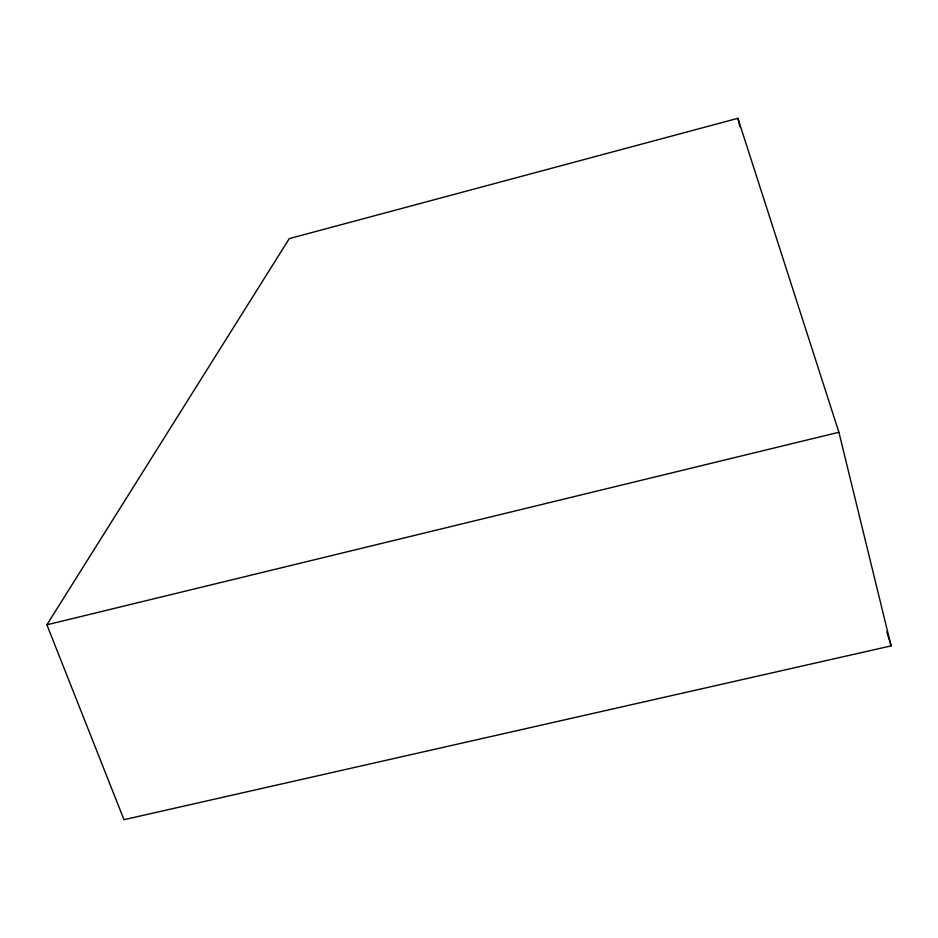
<?xml version="1.0" encoding="UTF-8"?>
<svg xmlns="http://www.w3.org/2000/svg" width="938" height="938" viewBox="0 0 938 938"><rect width="100%" height="100%" fill="white"/><g stroke="black" fill="none" stroke-linecap="round" stroke-linejoin="round"><path stroke-width="1.41" d="M46.9 624.802L289.267 238.615L737.878 118.317L838.9 432.254L891.1 645.883L123.98 819.683L46.9 624.802L838.9 432.254M886.844 631.884L891.1 645.883M737.878 118.317L739.988 126.806"/></g></svg>
